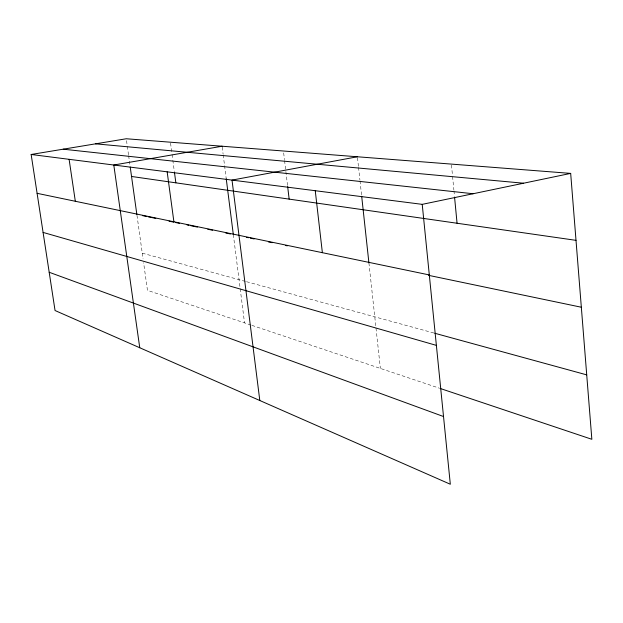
<?xml version="1.0" encoding="UTF-8"?>
<svg xmlns="http://www.w3.org/2000/svg" width="623" height="623" viewBox="0 0 623 623"><rect width="100%" height="100%" fill="white"/><g stroke="black" fill="none" stroke-linecap="round" stroke-linejoin="round"><path stroke-width="0.47" stroke-dasharray="3.12 2.34" d="M142.27 253.164L245.587 281.456M246.521 281.705L433.818 332.994M250.983 325.042L147.464 290.349L143.602 262.696M251.902 325.354L439.114 388.098M126.531 140.642L127.185 145.361M127.318 146.304L128.509 154.784M128.642 155.727L130.09 166.1M136.982 215.387L143.064 258.88M170.546 143.142L171.94 153.538M172.065 154.488L172.696 159.208M172.82 160.158L174.339 171.496M222.232 147.184L223.081 153.889M223.205 154.847L226.242 178.793M233.321 234.583L244.528 322.878M283.667 152.931L284.47 159.667M284.586 160.633L287.553 185.646M357.501 157.736L358.443 166.403M358.544 167.369L359.907 179.891M360.008 180.857L361.581 195.303M368.917 262.89L380.38 368.411M451.48 165.048L452.493 175.546M452.578 176.504L453.863 189.859M453.957 190.809L454.502 196.533"/><path stroke-width="0.93" d="M422.223 204.352L450.32 484.242L55.05 310.527L31.15 154.481L422.223 204.352L570.676 173.396L591.85 439.293L440.033 388.409M357.392 156.77L232.013 180.094L259.814 400.519M222.107 146.226L113.791 165.017L139.754 347.751M31.15 154.481L126.267 138.758L570.676 173.396M95.545 143.835L523.561 183.217M63.211 149.185L473.122 193.737M131.539 176.465L576.01 240.346M37.1 193.317L429.309 274.938M142.527 215.628L146.319 216.422M148.212 216.82L155.781 218.4M169.035 221.165L173.762 222.154M175.655 222.543L179.447 223.338M187.009 224.919L188.901 225.308M190.786 225.705L197.405 227.084M207.802 229.256L212.529 230.245M225.76 233.002L230.487 233.991M246.583 237.355L248.476 237.745M250.368 238.142L254.161 238.936M268.365 241.895L272.15 242.69M285.412 245.454L287.304 245.851M428.624 275.35L581.337 307.232M434.753 333.25L586.718 374.867M43.088 232.418L436.38 345.383M49.194 272.267L443.521 416.53M69.106 159.324L75.321 201.268M130.223 167.042L136.85 214.444M167.159 171.823L173.895 221.788M174.471 172.439L175.857 182.835M226.242 178.793L233.321 234.583M287.662 186.612L289.15 199.119M315.254 190.708L322.371 252.689M361.683 196.268L368.917 262.89M454.595 197.491L457.064 223.252"/></g></svg>
